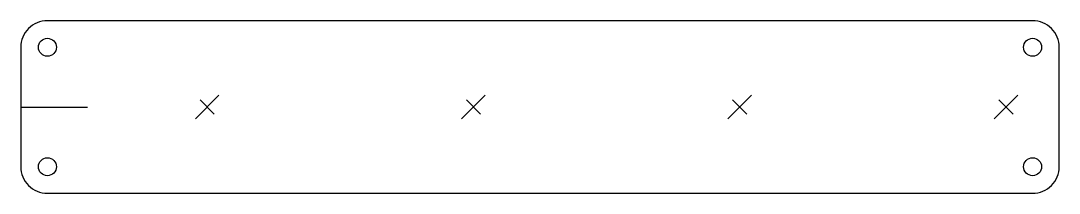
# Model space of a CAD drawing. Header units: millimetres. Extents: x -78 to 78, y -13 to 13.
import ezdxf

# ---------------------------------------------------------------- set-up
doc = ezdxf.new("R2010")
doc.units = ezdxf.units.MM
doc.layers.get('0').update_dxf_attribs({"linetype": 'CONTINUOUS'})

msp = doc.modelspace()

# ---------------------------------------------------------------- linework, layer by layer
for p, q in [((-48.23, 1.77), (-51.77, -1.77)), ((-8.23, 1.77), (-11.77, -1.77)), ((31.77, 1.77), (28.23, -1.77)), ((71.77, 1.77), (68.23, -1.77)), ((-78, 0), (-68, 0)), ((-51.06, 1.06), (-48.94, -1.06)), ((-11.06, 1.06), (-8.94, -1.06)), ((28.94, 1.06), (31.06, -1.06)), ((68.94, 1.06), (71.06, -1.06))]:
    msp.add_line(p, q)
msp.add_lwpolyline([(-78, 9), (-78, -9, 0.414214), (-74, -13), (74, -13, 0.414214), (78, -9), (78, 9, 0.414214), (74, 13), (-74, 13, 0.414214)], format="xyb", close=True)
for centre in [(-74, 9), (74, 9), (-74, -9), (74, -9)]:
    msp.add_circle(centre, 1.35)

doc.saveas('drawing.dxf')
